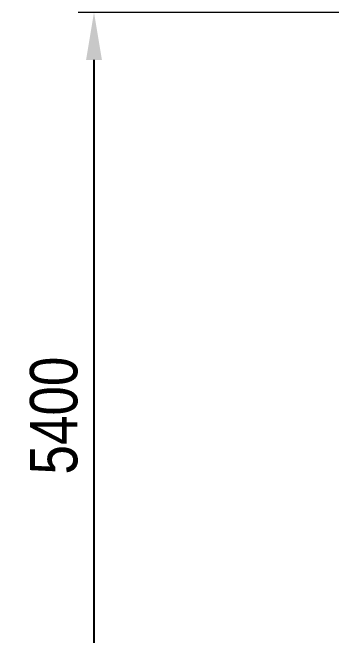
# Model space of a CAD drawing. Header units: millimetres. Extents: x -4791 to 5070, y -3040 to 3233.
# Drawn here: x -4791 to -2773, y -711 to 3233 of the extents above; entities that cross this region are included whole.
import ezdxf

# ---------------------------------------------------------------- set-up
doc = ezdxf.new("R2010")
doc.units = ezdxf.units.MM
doc.layers.add('DiKom', color=7, linetype='Continuous')
doc.layers.add('DIKOM_РАЗМЕР_ЗОНА', color=7, linetype='Continuous')
doc.styles.add('style1', font='arial.ttf', dxfattribs={"width": 0.8})
doc.dimstyles.new('1-50', dxfattribs={"dimtxt": 300, "dimasz": 200, "dimexe": 100, "dimexo": 0, "dimgap": 100, "dimtad": 1, "dimtxsty": 'style1', "dimcen": 200, "dimclrd": 7, "dimclre": 7, "dimclrt": 7, "dimadec": 1, "dimazin": 2, "dimtfac": 1, "dimtmove": 0, "dimatfit": 2, "dimfxl": 0, "dimlwd": 25, "dimlwe": 18, "dimarcsym": 0})

# ---------------------------------------------------------------- blocks, each defined once
blk = doc.blocks.new('*D11')
at = {"layer": 'Defpoints', "color": 0, "transparency": 16777216}
for p in [(5069.7, 239.7), (-3839.1, -1043), (5069.7, -2940)]:
    blk.add_point(p, dxfattribs=at)
at = {"layer": 'DIKOM_РАЗМЕР_ЗОНА', "color": 7, "lineweight": 18, "transparency": 16777216}
for p, q in [((5069.7, 239.7), (5069.7, -3040)), ((-3839.1, -1043), (-3839.1, -3040))]:
    blk.add_line(p, q, dxfattribs=at)
at = {"layer": 'DIKOM_РАЗМЕР_ЗОНА', "color": 7, "lineweight": 25, "transparency": 16777216}
blk.add_line((-3639.1, -2940), (4869.7, -2940), dxfattribs=at)
at = {"layer": 'DIKOM_РАЗМЕР_ЗОНА', "color": 7, "transparency": 16777216}
for points in [[(-3639.1, -2906.7), (-3639.1, -2973.3), (-3839.1, -2940)], [(4869.7, -2906.7), (4869.7, -2973.3), (5069.7, -2940)]]:
    blk.add_solid(points, dxfattribs=at)
at = {"layer": 'DIKOM_РАЗМЕР_ЗОНА', "color": 7, "transparency": 16777216, "insert": (398.3, -2686.8), "char_height": 300, "attachment_point": 5, "style": 'style1'}
blk.add_mtext('8900', dxfattribs=at)
blk = doc.blocks.new('*D12')
at = {"layer": 'Defpoints', "color": 0, "transparency": 16777216}
for p in [(-4275.5, 3232.7), (-141.8, 3232.7), (-2741.8, -2182.3)]:
    blk.add_point(p, dxfattribs=at)
at = {"layer": 'DiKom', "color": 7, "lineweight": 18, "transparency": 16777216}
for p, q in [((-141.8, 3232.7), (-4375.5, 3232.7)), ((-2741.8, -2182.3), (-4375.5, -2182.3))]:
    blk.add_line(p, q, dxfattribs=at)
at = {"layer": 'DiKom', "color": 7, "lineweight": 25, "transparency": 16777216}
blk.add_line((-4275.5, -1882.3), (-4275.5, 2932.7), dxfattribs=at)
at = {"layer": 'DiKom', "color": 7, "transparency": 16777216}
for points in [[(-4325.5, 2932.7), (-4225.5, 2932.7), (-4275.5, 3232.7)], [(-4325.5, -1882.3), (-4225.5, -1882.3), (-4275.5, -2182.3)]]:
    blk.add_solid(points, dxfattribs=at)
at = {"layer": 'DiKom', "color": 7, "transparency": 16777216, "insert": (-4528.7, 681.2), "char_height": 400, "attachment_point": 5, "rotation": 90, "style": 'style1'}
blk.add_mtext('{\\H0.75x;5400}', dxfattribs=at)

msp = doc.modelspace()

# ---------------------------------------------------------------- dimensions: what is measured, and where the dimension line sits
at = {"layer": 'DiKom'}
dim = msp.add_linear_dim(base=(-4275.542, 3232.715), p1=(-2741.845, -2182.285), p2=(-141.845, 3232.715), angle=90, text='{\\H0.75x;5400}', dimstyle='1-50', override={"dimtxt": 400, "dimasz": 300, "dimgap": 100}, dxfattribs=at)
dim.commit()
dim.dimension.update_dxf_attribs({"geometry": '*D12', "text_midpoint": (-4275.542, 681.218), "dimtype": 160})
at = {"layer": 'DIKOM_РАЗМЕР_ЗОНА'}
dim = msp.add_linear_dim(base=(5069.695, -2940), p1=(-3839.053, -1043.003), p2=(5069.695, 239.664), text='8900', dimstyle='1-50', dxfattribs=at)
dim.commit()
dim.dimension.update_dxf_attribs({"geometry": '*D11', "text_midpoint": (398.315, -2940), "dimtype": 160})

doc.saveas('drawing.dxf')
